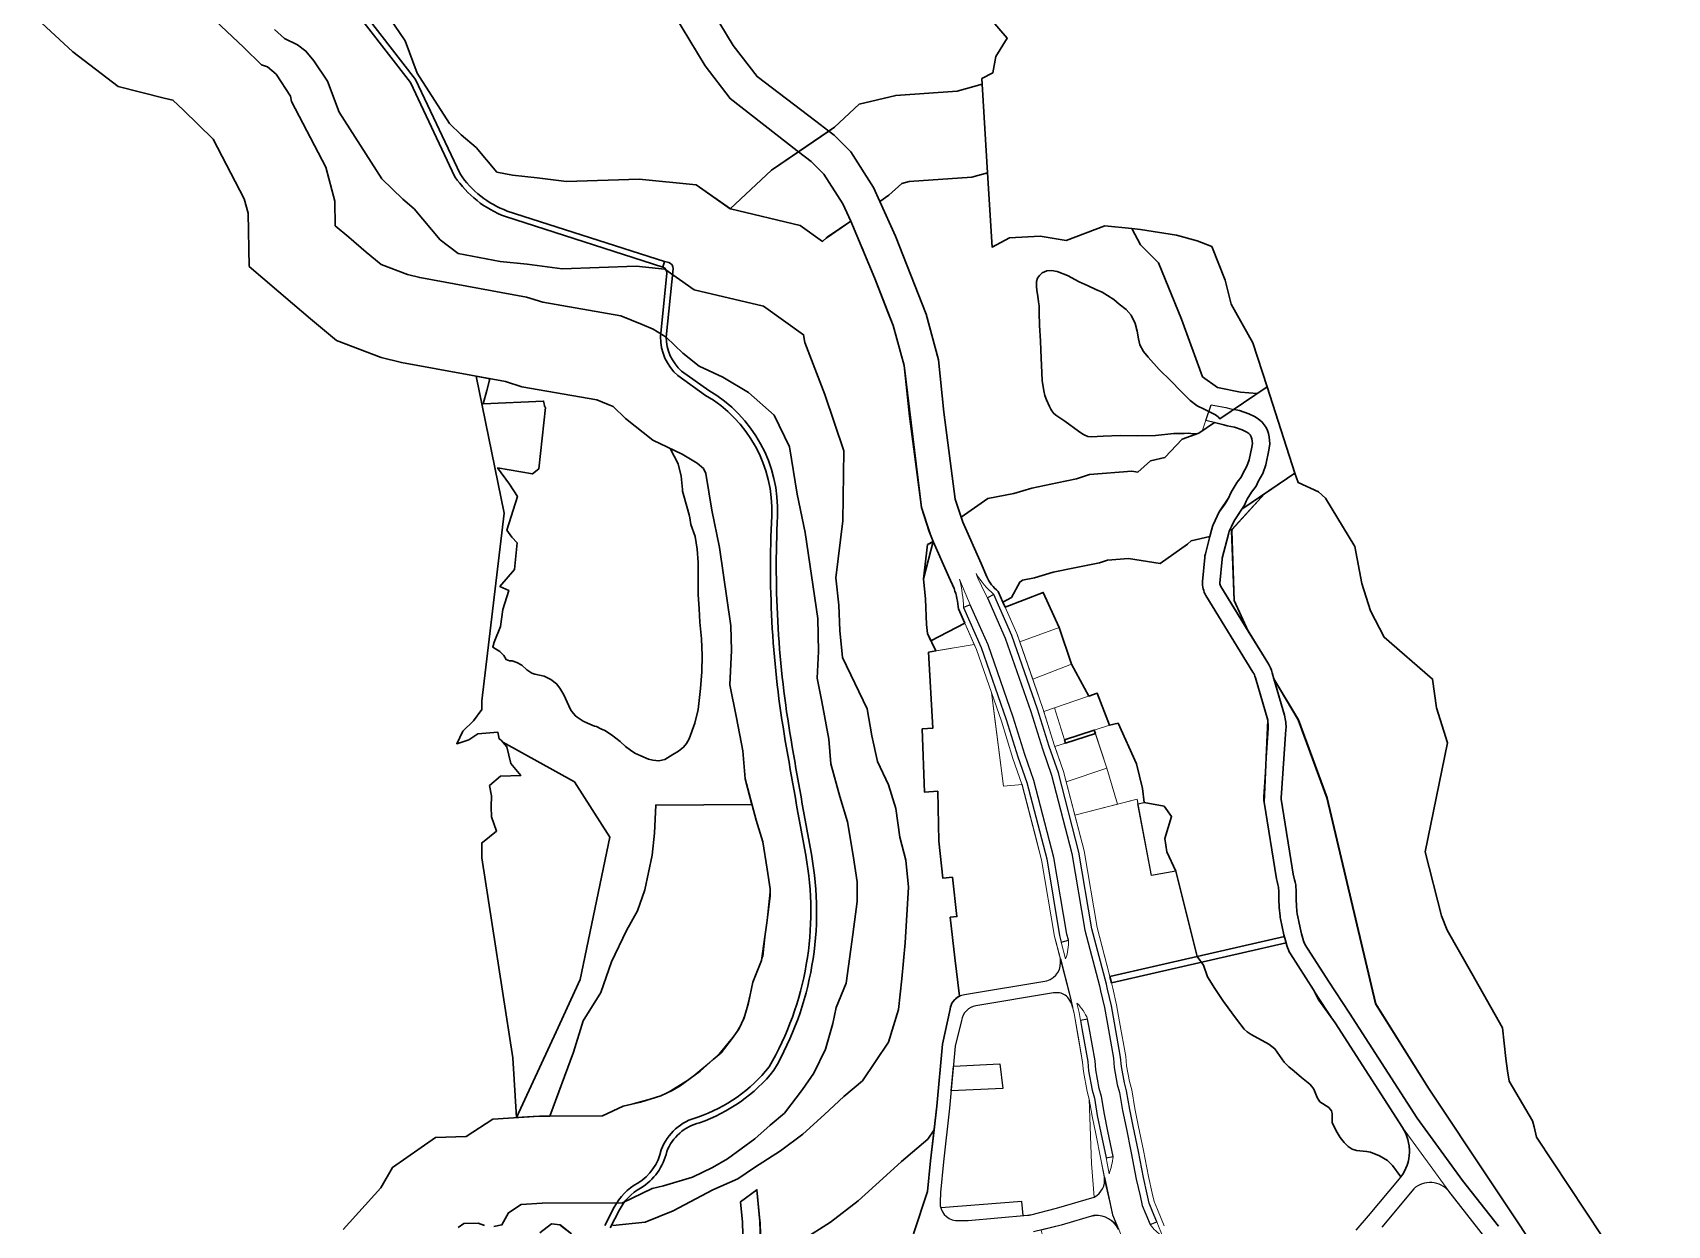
# Model space of a CAD drawing. Header units: millimetres. Extents: x 234550 to 240984, y 469077 to 474234.
# Drawn here: x 239545 to 240109, y 470340 to 470752 of the extents above; entities that cross this region are included whole.
import ezdxf

# ---------------------------------------------------------------- set-up
doc = ezdxf.new("R2010")
doc.units = ezdxf.units.MM
for name, color, linetype, lineweight in [('_proposed _Primary_road_Hatch', 7, 'Continuous', 0), ('_Proposed bicycle track hatch', 60, 'Continuous', 30), ('_Proposed institutional precinct_hatch', 150, 'Continuous', 0), ('_proposed OS-1_hatch', 70, 'Continuous', 0), ('_proposed OS-2 _hatch', 83, 'Continuous', 0), ('_Proposed religious institution_hatch', 30, 'Continuous', 0), ('_Proposed urban Core _Hatch', 10, 'Continuous', 0), ('_proposed UV_1_b_Hatch', 33, 'Continuous', 0), ('_Proposed_footpath hatch', 161, 'Continuous', 30), ('E1', 108, 'Continuous', 30), ('E2', 106, 'Continuous', 30)]:
    doc.layers.add(name, color=color, linetype=linetype, lineweight=lineweight)
doc.layers.add('_Proposed Service-1 hatch', color=210, linetype='Continuous')
doc.layers.add('_proposed Tertiary_road_Hatch', color=252, linetype='Continuous')
doc.layers.add('_proposed UV_2_Hatch', color=53, linetype='Continuous', lineweight=0, true_color=0xf2d64a)
doc.layers.add('water', color=140, linetype='Continuous', lineweight=30, true_color=0x00cdfe)

msp = doc.modelspace()

# ---------------------------------------------------------------- linework, layer by layer
at = {"layer": '_proposed _Primary_road_Hatch'}
for points in [[(239777.03, 470762.98), (239786.58, 470747.16), (239794.87, 470736.42), (239815.04, 470720.96), (239821.4, 470716.17), (239827.16, 470710.43), (239835.04, 470698.09), (239842.56, 470681.27), (239853.17, 470654.3), (239857.46, 470638.57), (239859.3, 470620.54), (239863.23, 470590.44), (239865.82, 470582.5), (239872.14, 470568.26), (239874.16, 470563.7, 0.134289), (239878.05, 470558.63), (239884.5, 470544.06), (239893.39, 470518.56), (239897.41, 470505.63), (239900.61, 470496.45), (239907.72, 470469.02), (239912.18, 470442.56), (239917.15, 470423.5), (239917.59, 470421.66), (239918.94, 470415.83), (239919.97, 470409.97), (239922.1, 470397.99), (239922.37, 470394.85), (239923.38, 470389.35), (239924.16, 470386.55), (239925.25, 470380.12), (239926.42, 470374.36), (239928.23, 470365.56), (239929.94, 470356.58), (239931.26, 470350.9), (239931.88, 470347.93), (239933.04, 470345.21), (239935.34, 470339.59)], [(239919.2, 470339.43), (239917.51, 470343.42), (239916.62, 470347.65), (239915.26, 470353.47), (239913.51, 470362.64), (239911.72, 470371.36), (239910.5, 470377.38), (239909.5, 470383.27), (239908.74, 470385.98), (239907.48, 470392.85), (239907.21, 470396.03), (239905.2, 470407.35), (239904.24, 470412.83), (239902.99, 470418.23), (239902.6, 470419.86), (239897.5, 470439.41), (239893.03, 470465.89), (239886.24, 470492.09), (239883.16, 470500.93), (239879.14, 470513.86), (239870.54, 470538.54), (239864.33, 470552.56, 0.066945), (239862.85, 470559.6), (239861.05, 470563.67), (239854.64, 470578.1), (239851.55, 470587.56), (239847.38, 470619.14), (239845.6, 470636.63), (239841.83, 470650.38), (239831.32, 470677.06), (239824.46, 470692.42), (239817.91, 470702.71), (239813.52, 470707.08), (239808.62, 470710.77), (239785.57, 470728.83), (239776.91, 470740.04), (239766.31, 470757.58)]]:
    msp.add_lwpolyline(points, format="xyb", dxfattribs=at)
for points in [[(239864.72, 470562.8, -0.045347), (239866.1, 470553.01), (239868.39, 470554.02, -0.010392)], [(239870.4, 470564.79, 0.022207), (239874.32, 470556.36), (239876.58, 470557.5, -0.073026)], [(239899.85, 470437.55), (239901.34, 470431.81, 0.10901), (239902.27, 470438.18)], [(239905.25, 470416.43), (239906, 470413.19), (239906.48, 470410.46), (239908.94, 470410.9, 0.108357)]]:
    msp.add_lwpolyline(points, format="xyb", close=True, dxfattribs=at)
for points in [[(239902.27, 470438.18), (239901.71, 470440.31), (239897.24, 470466.78), (239890.36, 470493.34), (239887.24, 470502.27), (239883.23, 470515.21), (239874.54, 470540.12), (239868.39, 470554.02)], [(239874.32, 470556.36), (239880.5, 470542.48), (239889.31, 470517.21), (239893.32, 470504.28), (239896.49, 470495.2), (239903.51, 470468.12), (239907.97, 470441.66), (239912.98, 470422.46), (239913.41, 470420.67), (239914.73, 470414.97), (239915.74, 470409.22), (239917.83, 470397.43), (239918.1, 470394.28), (239919.18, 470388.39), (239919.95, 470385.61), (239921.02, 470379.34), (239922.2, 470373.5), (239924.01, 470364.72), (239925.73, 470355.69), (239927.06, 470349.97), (239927.76, 470346.64), (239929.07, 470343.55), (239930.54, 470339.98)], [(239932.85, 470340.93), (239931.38, 470344.51), (239930.16, 470347.39), (239929.5, 470350.51), (239928.18, 470356.21), (239926.46, 470365.21), (239924.65, 470374), (239923.48, 470379.79), (239922.4, 470386.15), (239921.62, 470388.95), (239920.58, 470394.61), (239920.31, 470397.75), (239918.2, 470409.65), (239917.18, 470415.47), (239915.84, 470421.25), (239915.41, 470423.06), (239910.42, 470442.16), (239905.95, 470468.64), (239898.89, 470495.93), (239895.7, 470505.06), (239891.68, 470517.99), (239882.82, 470543.4), (239876.58, 470557.5)], [(239866.1, 470553.01), (239872.21, 470539.21), (239880.85, 470514.43), (239884.87, 470501.49), (239887.97, 470492.61), (239894.79, 470466.26), (239899.26, 470439.79), (239899.85, 470437.55)]]:
    msp.add_lwpolyline(points, dxfattribs=at)
at = {"layer": '_Proposed bicycle track hatch'}
for points in [[(239762.26, 470670.61), (239707.9, 470688.05, -0.157355), (239690.51, 470701.81), (239675.13, 470734.32), (239629.6, 470793.19, -0.218525)], [(239631.19, 470794.41), (239676.84, 470735.37), (239692.25, 470702.8, 0.155914), (239708.56, 470689.94), (239762.87, 470672.52)], [(239744.04, 470338.85), (239747.29, 470345.1, -0.147668), (239754.6, 470352.62, 0.203085), (239763.66, 470365.2, -0.246187), (239774.98, 470375.18, 0.140152), (239800.64, 470393.27, 0.178713), (239813.56, 470467.89, -0.002992), (239806.53, 470507.4, -0.055087), (239801.87, 470584.66, 0.277541), (239778.12, 470628), (239768.74, 470634.69, -0.213858), (239763.45, 470646.44), (239765.8, 470670.02, 0.370677), (239764.3, 470672.15), (239762.87, 470672.52), (239762.26, 470670.61, -0.350064), (239763.64, 470668.5), (239761.45, 470646.54, 0.217017), (239767.49, 470633.12), (239777.04, 470626.31, -0.278014), (239799.87, 470584.75, 0.05508), (239804.56, 470507.06, 0.002992), (239811.6, 470467.52, -0.178342), (239798.99, 470394.41, -0.139019), (239774.41, 470377.1, 0.246927), (239761.74, 470365.78, -0.204487), (239753.6, 470354.35, 0.147131), (239745.51, 470346.02), (239742.2, 470339.63, -0.088554)]]:
    msp.add_lwpolyline(points, format="xyb", dxfattribs=at)
at = {"layer": '_Proposed institutional precinct_hatch'}
msp.add_lwpolyline([(239946.36, 470612.97), (239945.48, 470613.05), (239943.66, 470613.21), (239942.21, 470613.18), (239938.69, 470613.11), (239932.34, 470612.47), (239926.1, 470612.36), (239920.17, 470612.47), (239914.24, 470612.26), (239912.23, 470612.05), (239910.33, 470611.94), (239909.03, 470612.14), (239907.96, 470612.55), (239907.28, 470612.91), (239905.78, 470613.95), (239901.01, 470617.44), (239898.31, 470619.25), (239897.3, 470620.02), (239896.57, 470620.98), (239896.21, 470621.54), (239895.72, 470622.52), (239894.72, 470624.71), (239894.21, 470626.28), (239893.82, 470627.92), (239893.18, 470631.41), (239893.08, 470637.02), (239892.76, 470641.89), (239892.61, 470645.13), (239892.29, 470650.46), (239892.23, 470654.97), (239892.15, 470657.26), (239892.02, 470658.65), (239891.77, 470660.56), (239891.38, 470662.46), (239891.23, 470664.05), (239891.29, 470665.67), (239891.67, 470666.72), (239892.37, 470667.73), (239893.23, 470668.56), (239894.81, 470669.32), (239896.43, 470669.45), (239898.37, 470669.04), (239901.96, 470667.67), (239906.02, 470665.51), (239909.07, 470664.08), (239911.71, 470662.91), (239913.9, 470661.92), (239915.77, 470660.81), (239917.99, 470659.38), (239919.86, 470657.83), (239922.25, 470655.95), (239923.96, 470654), (239925.29, 470651.14), (239926.05, 470648.48), (239926.5, 470645.87), (239926.94, 470643.71), (239928.21, 470641.49), (239929.86, 470639.46), (239933.63, 470635.28), (239937.69, 470631.34), (239941.12, 470627.78), (239944.3, 470624.48), (239946.71, 470622.7), (239949.16, 470621.53), (239950.83, 470620.75), (239948.43, 470613.95), (239947.33, 470613.2), (239946.53, 470612.91)], close=True, dxfattribs=at)
msp.add_lwpolyline([(240046.12, 470335.69), (240033.67, 470351.48), (240017.64, 470373.5), (239994.37, 470409.63), (239986.93, 470421.03), (239978.94, 470433.51, -0.06449), (239977.7, 470436.37), (239977.45, 470437.24), (239917.15, 470423.5), (239917.59, 470421.66), (239918.94, 470415.83), (239919.97, 470409.97), (239922.1, 470397.99), (239922.37, 470394.85), (239923.38, 470389.35), (239924.16, 470386.55), (239925.25, 470380.12), (239926.42, 470374.36), (239928.23, 470365.56), (239929.94, 470356.58), (239931.26, 470350.9), (239931.88, 470347.93), (239933.04, 470345.21), (239935.34, 470339.59)], format="xyb", dxfattribs=at)
at = {"layer": '_proposed OS-1_hatch'}
msp.add_lwpolyline([(239759.8, 470484.84), (239793.03, 470485.05), (239796.76, 470472.21), (239799.37, 470455.98), (239796.92, 470432.65), (239793.29, 470423.71), (239791.08, 470413.96), (239789.4, 470409.44), (239787.33, 470405.88), (239781.05, 470398.15), (239771.73, 470390.44), (239763.5, 470385.38), (239761.53, 470384.43), (239748.54, 470380.87), (239741.5, 470377.52), (239723.25, 470377.42), (239731.41, 470399.52), (239734.74, 470410.32), (239740.82, 470420.1), (239744.55, 470430.67), (239749.7, 470441.5), (239753.47, 470448.38), (239756.09, 470455.53), (239758.64, 470467.59), (239759.39, 470475.19)], close=True, dxfattribs=at)
at = {"layer": '_proposed OS-2 _hatch'}
for points in [[(239864.72, 470562.8, -0.045347), (239866.1, 470553.01), (239868.39, 470554.02, -0.010392)], [(239870.4, 470564.79, 0.022207), (239874.32, 470556.36), (239876.58, 470557.5, -0.073026)], [(239899.85, 470437.55), (239901.34, 470431.81, 0.10901), (239902.27, 470438.18)], [(239905.25, 470416.43), (239906, 470413.19), (239906.48, 470410.46), (239908.94, 470410.9, 0.108357)], [(239913.51, 470362.64), (239911.72, 470371.36), (239910.5, 470377.38), (239909.5, 470383.27), (239910.21, 470361.09), (239911.16, 470349.51, 0.33252), (239914.7, 470356.41)], [(239917.73, 470363.48), (239915.28, 470362.99), (239916.31, 470357.57, 0.064379)], [(239933.67, 470338.93), (239932.85, 470340.93), (239930.54, 470339.98, 0.094851), (239934.73, 470336.1)]]:
    msp.add_lwpolyline(points, format="xyb", close=True, dxfattribs=at)
for points in [[(239856.47, 470538.06), (239869.75, 470540.32), (239866.51, 470547.64), (239854.79, 470541.56)], [(239899.05, 470546.17), (239885.49, 470541.21), (239889.98, 470528.35), (239903.31, 470533.46)], [(239883.16, 470500.93), (239879.14, 470513.86), (239875.72, 470523.66), (239877.12, 470512.78), (239879.84, 470491.43), (239886.28, 470491.95), (239886.24, 470492.09)], [(239897.5, 470518.4), (239893.83, 470517.14), (239897.41, 470505.63), (239897.61, 470505.05), (239901.32, 470506.26), (239900.96, 470507.4)], [(239919.25, 470485.19), (239925.98, 470486.93), (239926.29, 470485.33), (239928.42, 470485.7), (239927.9, 470490.54), (239925.85, 470499.05), (239919.43, 470513.07), (239916.43, 470512.42), (239911.23, 470510.73), (239915.52, 470497.54)], [(239861.84, 470386.21), (239862.62, 470394.75), (239878.59, 470395.45), (239879.64, 470386.97)]]:
    msp.add_lwpolyline(points, close=True, dxfattribs=at)
at = {"layer": '_Proposed religious institution_hatch'}
msp.add_lwpolyline([(239899.05, 470546.17), (239885.49, 470541.21), (239889.98, 470528.35), (239903.31, 470533.46)], close=True, dxfattribs=at)
at = {"layer": '_Proposed Service-1 hatch'}
for points in [[(239928.42, 470485.7), (239935.34, 470484.42), (239937.83, 470480.95), (239935.53, 470473.29), (239936.28, 470468.73), (239939.38, 470461.99), (239930.99, 470460.58), (239926.29, 470485.33)], [(239861.84, 470386.21), (239862.62, 470394.75), (239878.59, 470395.45), (239879.64, 470386.97)]]:
    msp.add_lwpolyline(points, close=True, dxfattribs=at)
at = {"layer": '_proposed Tertiary_road_Hatch'}
for points in [[(240001.61, 470338.06), (240005.95, 470342.99), (240016.58, 470355.8, 0.327121), (240017.64, 470373.5), (239994.37, 470409.63), (239986.93, 470421.03), (239978.94, 470433.51, -0.06449), (239977.7, 470436.37), (239976.98, 470438.91), (239976.71, 470440.09), (239976.1, 470442.77), (239975.5, 470445.51, -0.029194), (239975.35, 470446.44), (239975.05, 470449.48), (239974.98, 470452.33), (239974.91, 470455.47, 0.062905), (239974.61, 470457.45), (239974.33, 470458.45, -0.02851), (239974.13, 470459.34), (239969.84, 470485.87, -0.05757), (239969.76, 470487.71), (239971.41, 470511.4, 0.088108), (239971.11, 470514.18), (239966.87, 470528.82, 0.067464), (239966, 470530.79), (239949.79, 470557.15, -0.16106), (239948.64, 470562.03), (239949.36, 470570.27, -0.042363), (239949.59, 470571.61), (239951.74, 470579.79), (239952.01, 470581.01, -0.055392), (239952.23, 470581.64), (239954.36, 470586.15), (239957.69, 470591.08), (239958.81, 470593.44), (239960.56, 470596.29), (239961.92, 470598.11), (239962.52, 470599.35), (239963.9, 470601.85), (239964.67, 470604.01), (239965.61, 470608.46), (239965.8, 470609.69), (239965.61, 470611.26, 0.256045), (239963.92, 470613.6), (239962.3, 470614.37), (239959.69, 470615.32), (239957.14, 470615.83), (239955.95, 470616.09), (239949.73, 470617.65), (239951.61, 470622.99), (239956.6, 470622.09), (239958.38, 470621.7), (239961.31, 470621.12), (239964.62, 470619.91), (239966.51, 470619.01, -0.256045), (239971.56, 470611.99), (239971.86, 470609.59), (239971.51, 470607.37), (239970.46, 470602.37), (239969.39, 470599.37), (239967.85, 470596.6), (239967.07, 470594.98), (239965.53, 470592.92), (239964.01, 470590.44), (239963.06, 470588.37), (239959.49, 470582.96), (239957.8, 470579.37), (239957.57, 470578.37), (239955.4, 470570.08, 0.042363), (239955.34, 470569.75), (239954.62, 470561.51, 0.16106), (239954.9, 470560.29), (239971.11, 470533.93, -0.067464), (239972.63, 470530.49), (239976.87, 470515.85, -0.088108), (239977.39, 470510.99), (239975.74, 470487.29, 0.05757), (239975.76, 470486.83), (239980.05, 470460.3, 0.02851), (239980.1, 470460.08), (239980.39, 470459.08, -0.062905), (239980.91, 470455.61), (239980.98, 470452.47), (239981.04, 470449.85), (239981.32, 470447.03, 0.029194), (239981.36, 470446.8), (239981.96, 470444.09), (239982.57, 470441.4), (239982.79, 470440.38), (239983.47, 470438.02, 0.061079), (239984.05, 470436.64), (239992.13, 470424.04), (239999.34, 470413), (240022.69, 470376.75), (240038.33, 470355.27), (240050.81, 470339.44)], [(239848.88, 470337.06), (239853.65, 470351.45), (239854.73, 470362.04), (239856.83, 470380.86), (239858.8, 470402.31), (239861.42, 470414.36, -0.328875), (239866.39, 470419.46), (239894.89, 470424.17, 0.382792), (239899.51, 470431.7), (239902.79, 470419.05), (239903.71, 470415.12, 0.157938), (239901.19, 470419.25, 0.175133), (239897.18, 470419.99), (239870.39, 470415.57, 0.328875), (239865.43, 470410.46), (239863.25, 470401.57), (239861.29, 470380.25), (239859.22, 470361.71), (239858.14, 470351.12), (239857.98, 470347.69, 0.394241), (239863.32, 470341.45, 0.02602), (239863.94, 470341.41), (239867.74, 470341.38), (239888.13, 470343.22, 0.036515), (239889.28, 470343.41), (239898.23, 470345.61), (239911.16, 470349.51, 0.33252), (239914.7, 470356.41), (239917.51, 470343.42), (239919.6, 470338.46, 0.277549), (239911.41, 470343.25), (239899.8, 470339.81), (239890.28, 470337.48, -0.036515)], [(239790.22, 470327.35), (239789.83, 470340.36, 0.016811), (239789.79, 470340.89), (239789.12, 470347.81), (239794.73, 470352.04), (239795.78, 470341.28, -0.016811), (239795.82, 470340.74), (239796.21, 470327.75)], [(240046.12, 470335.69), (240033.67, 470351.48, 0.421889), (240021.51, 470352.35), (240010.51, 470339.09)], [(239886.65, 470343.08), (239886.23, 470347.98), (239858.2, 470345.8, 0.30504)]]:
    msp.add_lwpolyline(points, format="xyb", dxfattribs=at)
for points in [[(239902.27, 470438.18), (239901.71, 470440.31), (239897.24, 470466.78), (239890.36, 470493.34), (239887.24, 470502.27), (239883.23, 470515.21), (239874.54, 470540.12), (239868.39, 470554.02), (239866.1, 470553.01), (239872.21, 470539.21), (239880.85, 470514.43), (239884.87, 470501.49), (239887.97, 470492.61), (239894.79, 470466.26), (239899.26, 470439.79), (239899.85, 470437.55)], [(239930.54, 470339.98), (239932.85, 470340.93), (239931.38, 470344.51), (239930.16, 470347.39), (239929.5, 470350.51), (239928.18, 470356.21), (239926.46, 470365.21), (239924.65, 470374), (239923.48, 470379.79), (239922.4, 470386.15), (239921.62, 470388.95), (239920.58, 470394.61), (239920.31, 470397.75), (239918.2, 470409.65), (239917.18, 470415.47), (239915.84, 470421.25), (239915.41, 470423.06), (239910.42, 470442.16), (239905.95, 470468.64), (239898.89, 470495.93), (239895.7, 470505.06), (239891.68, 470517.99), (239882.82, 470543.4), (239876.58, 470557.5), (239874.32, 470556.36), (239880.5, 470542.48), (239889.31, 470517.21), (239893.32, 470504.28), (239896.49, 470495.2), (239903.51, 470468.12), (239907.97, 470441.66), (239912.98, 470422.46), (239913.41, 470420.67), (239914.73, 470414.97), (239915.74, 470409.22), (239917.83, 470397.43), (239918.1, 470394.28), (239919.18, 470388.39), (239919.95, 470385.61), (239921.02, 470379.34), (239922.2, 470373.5), (239924.01, 470364.72), (239925.73, 470355.69), (239927.06, 470349.97), (239927.76, 470346.64), (239929.07, 470343.55)], [(239908.94, 470410.9), (239906.48, 470410.46), (239906.98, 470407.66), (239909, 470396.27), (239909.27, 470393.09), (239910.5, 470386.39), (239911.26, 470383.66), (239912.27, 470377.71), (239913.48, 470371.72), (239915.28, 470362.99), (239917.73, 470363.48), (239915.93, 470372.22), (239914.73, 470378.17), (239913.7, 470384.21), (239912.94, 470386.95), (239911.75, 470393.42), (239911.48, 470396.59), (239909.44, 470408.1)]]:
    msp.add_lwpolyline(points, close=True, dxfattribs=at)
at = {"layer": '_Proposed urban Core _Hatch'}
for points in [[(239890.43, 470475.94), (239886.28, 470491.95), (239879.84, 470491.43), (239875.72, 470523.66), (239870.54, 470538.54), (239869.75, 470540.32), (239854.01, 470537.64), (239855.47, 470511.36), (239851.81, 470511.12), (239852.65, 470489.25), (239857.18, 470489.62), (239857.61, 470472.34), (239858.96, 470459.58), (239862.23, 470459.95), (239863.79, 470446.36), (239861.51, 470446.09), (239863.13, 470432.09), (239864.68, 470418.91, -0.075367), (239866.39, 470419.46), (239894.89, 470424.17, 0.382792), (239899.51, 470431.7), (239897.91, 470437.85), (239897.5, 470439.41), (239893.03, 470465.89)], [(239909.5, 470383.27), (239908.74, 470385.98), (239907.48, 470392.85), (239907.21, 470396.03), (239905.96, 470403.1), (239904.24, 470412.83), (239903.71, 470415.12, 0.157938), (239901.19, 470419.25, 0.175133), (239897.18, 470419.99), (239870.39, 470415.57, 0.328875), (239865.43, 470410.46), (239863.25, 470401.57), (239862.62, 470394.75), (239878.59, 470395.45), (239879.64, 470386.97), (239861.84, 470386.21), (239861.29, 470380.25), (239859.22, 470361.71), (239858.14, 470351.12), (239857.98, 470347.69, 0.079625), (239858.2, 470345.8), (239886.23, 470347.98), (239886.65, 470343.08), (239888.13, 470343.22, 0.036515), (239889.28, 470343.41), (239898.23, 470345.61), (239911.16, 470349.51), (239910.21, 470361.09)], [(239923.38, 470328.77), (239921.38, 470334.12), (239919.2, 470339.43, 0.310316), (239909.96, 470342.82), (239899.8, 470339.81), (239892.9, 470338.12), (239896.46, 470323.75)]]:
    msp.add_lwpolyline(points, format="xyb", close=True, dxfattribs=at)
msp.add_lwpolyline([(239939.38, 470461.99), (239930.99, 470460.58), (239925.98, 470486.93), (239904.52, 470481.37), (239907.72, 470469.02), (239912.18, 470442.56), (239916.58, 470425.69), (239946.8, 470432.57)], close=True, dxfattribs=at)
at = {"layer": '_proposed UV_1_b_Hatch'}
for points in [[(239893.6, 470558.28), (239880.46, 470553.17), (239884.5, 470544.06), (239885.49, 470541.21), (239899.05, 470546.17)], [(239911.6, 470509.59), (239897.61, 470505.05), (239900.61, 470496.45), (239901.52, 470492.92), (239915.52, 470497.54)]]:
    msp.add_lwpolyline(points, close=True, dxfattribs=at)
for points in [[(239909.32, 470522.45), (239903.31, 470533.46), (239889.98, 470528.35), (239893.83, 470517.14), (239912.27, 470523.46), (239916.43, 470512.42), (239900.96, 470507.4), (239897.5, 470518.4)], [(239901.52, 470492.92), (239904.52, 470481.37), (239919.25, 470485.19), (239915.52, 470497.54)]]:
    msp.add_lwpolyline(points, dxfattribs=at)
at = {"layer": '_proposed UV_2_Hatch'}
msp.add_lwpolyline([(239769.48, 470591.65), (239769.1, 470593.26), (239769.1, 470593.85), (239768.63, 470598.4), (239767.51, 470602.65), (239764.77, 470607.97), (239758.85, 470610.79), (239749.35, 470618.27), (239745.09, 470622.44), (239743.45, 470623.16), (239739.48, 470624.77), (239713.62, 470629.25), (239707.94, 470631.07), (239702.52, 470632.06), (239701.52, 470627.93), (239700.29, 470623.37), (239721.13, 470624.32), (239721.28, 470623.36), (239721.43, 470622.73), (239721.56, 470622.37), (239721.81, 470622.11), (239719.5, 470600.95), (239717.27, 470599.17), (239705.2, 470601.25), (239709.36, 470595.66), (239712.07, 470591.41), (239708.45, 470579.75), (239710.09, 470577.39), (239711.97, 470575.37), (239711.07, 470566.2), (239706.05, 470560.35), (239709.07, 470558.94), (239707.08, 470552.38), (239706.19, 470546.49), (239704.07, 470541.14), (239703.58, 470539.32), (239706, 470537.91), (239707.33, 470536.45), (239708.22, 470535.12), (239709.3, 470534.67), (239710.31, 470534.61), (239711.9, 470534.1), (239713.62, 470533.15), (239715.37, 470531.56), (239716.03, 470531.1), (239717.07, 470530.37), (239718.07, 470530.01), (239721.3, 470529.36), (239723.64, 470528.15), (239725.53, 470526.65), (239726.67, 470525.25), (239728.07, 470522.92), (239730.44, 470517.84), (239730.83, 470517.21), (239732.07, 470515.67), (239732.65, 470515.16), (239734.74, 470513.76), (239736.21, 470513.07), (239738.66, 470512.13), (239739.42, 470511.92), (239740.92, 470511.21), (239742.3, 470510.56), (239744.52, 470509.13), (239747.55, 470506.84), (239749.43, 470505.11), (239751.13, 470503.76), (239752.65, 470502.78), (239754.73, 470501.81), (239757.3, 470500.75), (239758.83, 470500.33), (239760.92, 470500.1), (239762.96, 470500.57), (239765.67, 470502.29), (239767.7, 470503.45), (239769.39, 470504.81), (239770.46, 470506.08), (239771.39, 470507.71), (239773.29, 470513.1), (239774.44, 470517.89), (239775.32, 470525.13), (239775.75, 470530.81), (239775.84, 470536.51), (239775.6, 470542.24), (239775.02, 470547.99), (239774.81, 470552.55), (239774.49, 470557.5), (239774.5, 470568.58), (239774.13, 470573.22), (239773.45, 470577.62), (239771.93, 470581.68), (239771.61, 470584.03), (239771.41, 470585.03)], close=True, dxfattribs=at)
at = {"layer": '_Proposed_footpath hatch'}
for points in [[(239911.6, 470509.59), (239911.23, 470510.73), (239900.96, 470507.4), (239901.32, 470506.26)], [(239916.58, 470425.69), (239976.86, 470439.42), (239976.98, 470438.91), (239977.45, 470437.24), (239917.15, 470423.5)]]:
    msp.add_lwpolyline(points, close=True, dxfattribs=at)
at = {"layer": 'E1'}
for points in [[(239777.03, 470762.98), (239786.58, 470747.16), (239794.87, 470736.42), (239815.04, 470720.96), (239819.56, 470717.55), (239809.09, 470710.42), (239808.62, 470710.77), (239785.57, 470728.83), (239776.91, 470740.04), (239766.31, 470757.58)], [(239544.72, 470757.74), (239558.55, 470744.9), (239574.27, 470732.95), (239590.11, 470728.95), (239593.11, 470728.26), (239596.82, 470724.78), (239607.06, 470714.71), (239617.77, 470694.21), (239619.06, 470689.22), (239619.41, 470670.84), (239634.38, 470658.04), (239640.61, 470652.78), (239649.64, 470645.27), (239665.04, 470639.34), (239672.04, 470637.61), (239707.94, 470631.07), (239713.62, 470629.25), (239739.48, 470624.77), (239743.45, 470623.16), (239745.09, 470622.44), (239749.35, 470618.27), (239758.85, 470610.79), (239768.9, 470606), (239774.15, 470602.93), (239776.27, 470601.05), (239777.08, 470599.37), (239779.18, 470586.72), (239781.83, 470573.8), (239785.8, 470546.69), (239786.02, 470538.24), (239785.45, 470526.37), (239787.75, 470514.96), (239789.85, 470503.59), (239790.66, 470493.9), (239794.5, 470479.58), (239796.76, 470472.21), (239798.31, 470462.69), (239799.37, 470455.98), (239799.37, 470453.45), (239798.19, 470444.16), (239797.51, 470439.37), (239796.33, 470431.2), (239793.29, 470423.71), (239791.82, 470416.54), (239790.33, 470411.37), (239788.46, 470407.51), (239786.19, 470404.25), (239782.45, 470399.33), (239779.65, 470396.98), (239775.16, 470392.95), (239768.29, 470387.94), (239765.46, 470386.33), (239761.53, 470384.43), (239754.61, 470382.32), (239748.54, 470380.87), (239741.5, 470377.52), (239719.64, 470377.39), (239703.59, 470376.45), (239694.38, 470370.4), (239683.83, 470370.12), (239668.92, 470359.75), (239664.95, 470352.74), (239651.95, 470338.34)], [(239665.96, 470759.54), (239673.34, 470748.76), (239677.51, 470737.56), (239688.62, 470720.21), (239692.64, 470716.31), (239697.81, 470711.91), (239704.97, 470703.33), (239710.4, 470702.3), (239718.93, 470701.44), (239729.01, 470700.1), (239754.06, 470700.96), (239773.73, 470698.95), (239785.57, 470690.7), (239799.76, 470704.06), (239809.09, 470710.42), (239808.62, 470710.77), (239785.57, 470728.83), (239776.91, 470740.04), (239766.31, 470757.58)], [(239703.89, 470339.35), (239706.73, 470339.9), (239709.02, 470344.11), (239713.37, 470346.98), (239720.6, 470347.4), (239748.36, 470347.56), (239758.57, 470352.42), (239762.46, 470353.35), (239772.52, 470356.41), (239779.42, 470359.76), (239784.58, 470362.68), (239794.08, 470369.61), (239799.32, 470374.33), (239804.3, 470378.5), (239810.45, 470386.59), (239814.42, 470392.29), (239818.46, 470400.61), (239820.97, 470409.38), (239822.12, 470414.98), (239825.51, 470423.31), (239827.21, 470435.13), (239827.92, 470440.16), (239829.36, 470451.51), (239829.38, 470458.3), (239827.93, 470467.45), (239826.04, 470479.04), (239823.34, 470487.86), (239820.33, 470499.08), (239819.62, 470507.56), (239817.21, 470520.64), (239815.6, 470528.65), (239816.04, 470537.92), (239815.74, 470549.28), (239811.39, 470578.99), (239808.69, 470592.2), (239805.97, 470608.55), (239800.67, 470619.5), (239791.86, 470627.33), (239782.95, 470632.54), (239774.78, 470636.43), (239769.18, 470640.85), (239763.45, 470646.44), (239758.9, 470649.14), (239755.12, 470650.8), (239747.79, 470653.78), (239720.79, 470658.46), (239715.23, 470660.24), (239678.34, 470666.95), (239674.08, 470668.01), (239665.03, 470671.5), (239659.87, 470675.78), (239653.81, 470680.9), (239649.15, 470684.88), (239648.99, 470693.34), (239645.94, 470705.06), (239634.1, 470727.75), (239633.7, 470729.66), (239628.74, 470737.22), (239625.77, 470739.74), (239623.72, 470740.41), (239617.61, 470746.41), (239607.74, 470755.69)], [(239628.18, 470752.62), (239631.63, 470749.5), (239636.16, 470747.34), (239639.07, 470745.2), (239641.77, 470741.77), (239646.51, 470734.85), (239650.51, 470724.09), (239665.24, 470701.09), (239672.46, 470694.1), (239676.41, 470690.73), (239685.41, 470679.96), (239691.63, 470675.33), (239706.08, 470672.58), (239715.45, 470671.63), (239727.54, 470670.03), (239753.04, 470670.91), (239762.95, 470669.89), (239773.14, 470662.8), (239797.05, 470657.11), (239810.88, 470647.26), (239811.35, 470644.53), (239818.16, 470626.61), (239824.75, 470607.1), (239824.46, 470583.02), (239822.05, 470563.33), (239822.99, 470553.89), (239823.33, 470545.16), (239824.27, 470535.8), (239832.81, 470518.05), (239834.41, 470508.79), (239836.36, 470499.85), (239840.18, 470491.88), (239842.74, 470483.61), (239844.04, 470473.71), (239846.17, 470465.79), (239847.03, 470456.46), (239845.91, 470437.31), (239844.76, 470424.87), (239843.67, 470414.25), (239840.18, 470403.03), (239831.15, 470389.68), (239824.75, 470384.22), (239818.03, 470378), (239810.56, 470371.25), (239802.94, 470365.44), (239793.92, 470359.66), (239788.12, 470355.74), (239779.54, 470352.05), (239765.8, 470344.77), (239756.2, 470340.87), (239745.04, 470339.67)], [(239628.18, 470752.62), (239631.63, 470749.5), (239636.16, 470747.34), (239639.07, 470745.2), (239641.77, 470741.77), (239646.51, 470734.85), (239650.51, 470724.09), (239665.24, 470701.09), (239672.46, 470694.1), (239676.41, 470690.73), (239685.41, 470679.96), (239691.63, 470675.33), (239706.08, 470672.58), (239715.45, 470671.63), (239727.54, 470670.03), (239753.04, 470670.91), (239762.95, 470669.89), (239773.14, 470662.8), (239797.05, 470657.11), (239810.88, 470647.26), (239811.35, 470644.53), (239818.16, 470626.61), (239824.75, 470607.1), (239824.46, 470583.02), (239822.05, 470563.33), (239822.99, 470553.89), (239823.33, 470545.16), (239824.27, 470535.8), (239832.81, 470518.05), (239834.41, 470508.79), (239836.36, 470499.85), (239840.18, 470491.88), (239842.74, 470483.61), (239844.04, 470473.71), (239846.17, 470465.79), (239847.03, 470456.46), (239845.91, 470437.31), (239844.76, 470424.87), (239843.67, 470414.25), (239840.18, 470403.03), (239831.15, 470389.68), (239824.75, 470384.22), (239818.03, 470378), (239810.56, 470371.25), (239802.94, 470365.44), (239793.92, 470359.66), (239788.12, 470355.74), (239779.54, 470352.05), (239765.8, 470344.77), (239756.2, 470340.87), (239745.04, 470339.67)], [(239872.53, 470733.71), (239872.41, 470735.68), (239876.19, 470737.67), (239877.29, 470743.32), (239881.17, 470749.63), (239875.41, 470756.28)], [(239967.51, 470626.95), (239961.66, 470627.42), (239953.72, 470629.01), (239948.56, 470632.72), (239941.34, 470652.6), (239933.41, 470672.12), (239927.17, 470678.28), (239924.14, 470683.89), (239914.91, 470684.9), (239901.49, 470679.81), (239892.55, 470681.26), (239882.01, 470680.71), (239875.95, 470677.5), (239874.39, 470703.13), (239868.98, 470701.67), (239847.29, 470700.11), (239844.73, 470699.49), (239840.32, 470695.39), (239837.2, 470693.26), (239835.04, 470698.09), (239827.16, 470710.43), (239821.4, 470716.17), (239819.56, 470717.55), (239821.55, 470718.91), (239830.05, 470726.81), (239842.66, 470729.86), (239863.94, 470731.38), (239872.53, 470733.71), (239874.39, 470703.13)], [(239799.76, 470704.06), (239821.55, 470718.91)], [(239692.64, 470716.31), (239697.81, 470711.91)], [(239754.06, 470700.96), (239773.73, 470698.95)], [(239785.61, 470690.66), (239773.73, 470698.95)], [(239837.2, 470693.26), (239842.56, 470681.27), (239853.17, 470654.3), (239857.46, 470638.57), (239859.3, 470620.54), (239863.23, 470590.44), (239865.25, 470584.26)], [(239854.64, 470578.1), (239851.55, 470587.56), (239847.38, 470619.14), (239845.6, 470636.63), (239841.83, 470650.38), (239835.44, 470666.61), (239827.14, 470686.41), (239818.97, 470680.94), (239817.39, 470679.45)], [(239852.23, 470563), (239853.68, 470574.78), (239855.64, 470575.84)], [(239848.79, 470336.78), (239853.65, 470351.45), (239854.73, 470362.04), (239855.92, 470372.75), (239853.72, 470369.49), (239844.67, 470361.78), (239838.28, 470355.87), (239829.74, 470348.15), (239820.16, 470340.85), (239810.43, 470334.6)], [(239691.66, 470339.02), (239693.58, 470340.37), (239698.55, 470340.49), (239700.71, 470339.73)], [(239730.73, 470336.8), (239726.79, 470339.86), (239723.84, 470340.22), (239719.79, 470337.18)], [(239730.73, 470336.8), (239726.79, 470339.86), (239723.84, 470340.22), (239719.79, 470337.18)]]:
    msp.add_lwpolyline(points, dxfattribs=at)
for points in [[(239810.43, 470334.6), (239820.16, 470340.85), (239829.74, 470348.15), (239838.28, 470355.87), (239844.67, 470361.78), (239853.72, 470369.49), (239855.92, 470372.75), (239856.83, 470380.86), (239858.8, 470402.31), (239861.42, 470414.36, -0.246679), (239864.68, 470418.91), (239863.13, 470432.09), (239861.51, 470446.09), (239863.79, 470446.36), (239862.23, 470459.95), (239858.96, 470459.58), (239857.61, 470472.34), (239857.18, 470489.62), (239852.65, 470489.25), (239851.81, 470511.12), (239855.47, 470511.36), (239854.01, 470537.64), (239856.47, 470538.06), (239853.59, 470544.05), (239853.27, 470547.23), (239852.94, 470555.96), (239852.23, 470563), (239855.64, 470575.84), (239854.64, 470578.1), (239854.23, 470579.33), (239851.55, 470587.56), (239845.6, 470636.63), (239841.83, 470650.38), (239840, 470655.03), (239835.44, 470666.61), (239827.14, 470686.41), (239818.97, 470680.94), (239817.39, 470679.45), (239809.68, 470684.94), (239785.61, 470690.66), (239773.73, 470698.95), (239754.06, 470700.96), (239729.01, 470700.1), (239718.93, 470701.44), (239710.4, 470702.3), (239704.97, 470703.33), (239697.81, 470711.91), (239692.64, 470716.31), (239688.62, 470720.21), (239677.51, 470737.56), (239673.34, 470748.76), (239665.96, 470759.54)], [(239946.53, 470612.91), (239946.36, 470612.97), (239945.48, 470613.05), (239943.66, 470613.21), (239942.21, 470613.18), (239938.69, 470613.11), (239932.34, 470612.47), (239926.1, 470612.36), (239920.17, 470612.47), (239914.24, 470612.26), (239912.23, 470612.05), (239910.33, 470611.94), (239909.03, 470612.14), (239907.96, 470612.55), (239907.28, 470612.91), (239905.78, 470613.95), (239901.01, 470617.44), (239898.31, 470619.25), (239897.3, 470620.02), (239896.57, 470620.98), (239896.21, 470621.54), (239895.72, 470622.52), (239894.72, 470624.71), (239894.21, 470626.28), (239893.82, 470627.92), (239893.18, 470631.41), (239893.18, 470631.41), (239892.76, 470641.89), (239892.61, 470645.13), (239892.29, 470650.46), (239892.23, 470654.97), (239892.15, 470657.26), (239892.02, 470658.65), (239891.77, 470660.56), (239891.38, 470662.46), (239891.23, 470664.05), (239891.29, 470665.67), (239891.67, 470666.72), (239892.37, 470667.73), (239893.23, 470668.56), (239894.81, 470669.32), (239896.43, 470669.45), (239898.37, 470669.04), (239901.96, 470667.67), (239906.02, 470665.51), (239909.07, 470664.08), (239911.71, 470662.91), (239913.9, 470661.92), (239915.77, 470660.81), (239917.99, 470659.38), (239919.86, 470657.83), (239922.25, 470655.95), (239923.96, 470654), (239925.29, 470651.14), (239926.05, 470648.48), (239926.5, 470645.87), (239926.94, 470643.71), (239928.21, 470641.49), (239929.86, 470639.46), (239933.63, 470635.28), (239937.69, 470631.34), (239941.12, 470627.78), (239944.3, 470624.48), (239946.71, 470622.7), (239949.16, 470621.53), (239952.21, 470620.1), (239953.11, 470619.55), (239953.97, 470618.92), (239954.62, 470618.17), (239970.87, 470629.23), (239980.47, 470599.48), (239962.15, 470586.99), (239963.06, 470588.37), (239963.66, 470589.79), (239964.01, 470590.44), (239965.53, 470592.92), (239967.07, 470594.98), (239967.85, 470596.6), (239969.39, 470599.37), (239970.46, 470602.37), (239971.51, 470607.37), (239971.86, 470609.59), (239971.56, 470611.99, 0.256045), (239966.51, 470619.01), (239964.62, 470619.91), (239961.31, 470621.12), (239959.49, 470621.48)], [(239885.51, 470561.82), (239882.59, 470556.55), (239879.69, 470554.93), (239880.46, 470553.18), (239893.6, 470558.28), (239899.05, 470546.17), (239903.31, 470533.46), (239909.32, 470522.45), (239912.27, 470523.46), (239916.43, 470512.42), (239919.43, 470513.07), (239925.85, 470499.05), (239927.9, 470490.54), (239928.42, 470485.7), (239935.34, 470484.42), (239937.83, 470480.95), (239935.53, 470473.29), (239936.28, 470468.73), (239939.38, 470461.99), (239946.8, 470432.57), (239948.96, 470429.58), (239950.36, 470425.59), (239952.82, 470421.47), (239955.82, 470417.07), (239960.34, 470410.95), (239962.98, 470407.51), (239964.05, 470406.52), (239965.4, 470405.6), (239971.52, 470402.34), (239973.57, 470400.63), (239976.74, 470396.13), (239978.38, 470394.47), (239980.18, 470392.96), (239982.76, 470390.82), (239985.59, 470388.49), (239986.38, 470387.72), (239987.01, 470386.79), (239988.19, 470383.82), (239989.07, 470382.41), (239992.22, 470380.37), (239993.12, 470379.27), (239993.31, 470378.37), (239993.38, 470375.3), (239994.7, 470372.39), (239996.09, 470370.11), (239997.45, 470368.32), (239998.84, 470366.96), (240000.26, 470366.04), (240001.78, 470365.58), (240005.21, 470365.27), (240006.61, 470364.98), (240009.72, 470363.71), (240012.43, 470362.07), (240014.19, 470360.38), (240017.12, 470356.49, 0.311123), (240017.64, 470373.5), (239994.37, 470409.63), (239988.75, 470417.53), (239986.93, 470421.03), (239978.94, 470433.51, -0.06449), (239977.7, 470436.37), (239976.98, 470438.91), (239976.71, 470440.09), (239976.1, 470442.77), (239975.5, 470445.51, -0.029194), (239975.35, 470446.44), (239975.05, 470449.48), (239974.98, 470452.33), (239974.91, 470455.47, 0.062905), (239974.61, 470457.45), (239974.33, 470458.45, -0.02851), (239974.13, 470459.34), (239969.84, 470485.87, -0.05757), (239969.76, 470487.71, 0.05757), (239969.84, 470485.87), (239971.11, 470514.18), (239966.87, 470528.82, 0.067464), (239966, 470530.79), (239949.79, 470557.15, -0.16106), (239948.64, 470562.03), (239949.36, 470570.27, -0.042363), (239949.59, 470571.61), (239951.14, 470577.52)], [(239861.05, 470563.67), (239855.64, 470575.84), (239854.47, 470575.19), (239853.68, 470574.78), (239852.23, 470563), (239852.94, 470555.96), (239853.27, 470547.23), (239853.59, 470544.05), (239854.79, 470541.56), (239866.51, 470547.64), (239864.33, 470552.56, 0.066945), (239862.85, 470559.6), (239861.05, 470563.67)], [(239810.43, 470334.6), (239820.16, 470340.85), (239829.74, 470348.15), (239838.28, 470355.87), (239844.67, 470361.78), (239853.72, 470369.49), (239855.92, 470372.75), (239856.83, 470380.86), (239858.8, 470402.31), (239861.42, 470414.36, -0.246679), (239864.68, 470418.91), (239863.13, 470432.09), (239861.51, 470446.09), (239863.79, 470446.36), (239862.23, 470459.95), (239858.96, 470459.58), (239857.61, 470472.34), (239857.18, 470489.62), (239852.65, 470489.25), (239851.81, 470511.12), (239855.47, 470511.36), (239854.01, 470537.64), (239856.47, 470538.06), (239853.59, 470544.05)], [(240069.68, 470322.44), (240026.58, 470387.09), (240008.36, 470416.23), (239991.54, 470487.37), (239981.65, 470514.26), (239973.22, 470528.46), (239976.87, 470515.85, -0.088108), (239977.39, 470510.99), (239975.74, 470487.29, 0.05757), (239975.76, 470486.83), (239980.05, 470460.3, 0.02851), (239980.1, 470460.08), (239980.39, 470459.08, -0.062905), (239980.91, 470455.61), (239980.98, 470452.47), (239981.04, 470449.85), (239981.32, 470447.03, 0.029194), (239981.36, 470446.8), (239981.96, 470444.09), (239982.57, 470441.4), (239982.79, 470440.38), (239983.47, 470438.02, 0.061079), (239984.05, 470436.64), (239992.13, 470424.04), (239999.34, 470413), (240022.69, 470376.75), (240038.33, 470355.27), (240050.81, 470339.44)], [(239790.22, 470327.35), (239789.83, 470340.36, 0.016811), (239789.79, 470340.89), (239789.12, 470347.81), (239794.73, 470352.04), (239795.78, 470341.28, -0.016811), (239795.82, 470340.74), (239796.21, 470327.75)], [(239790.22, 470327.35), (239789.83, 470340.36, 0.016811), (239789.79, 470340.89), (239789.12, 470347.81), (239794.73, 470352.04), (239795.81, 470341.01), (239796.21, 470327.75)]]:
    msp.add_lwpolyline(points, format="xyb", dxfattribs=at)
for points in [[(239817.91, 470702.71), (239813.52, 470707.08), (239809.09, 470710.42), (239799.76, 470704.06), (239785.57, 470690.7), (239785.61, 470690.66), (239809.68, 470684.94), (239817.39, 470679.45), (239818.61, 470680.6), (239827.14, 470686.41), (239824.46, 470692.42)], [(239793.03, 470485.05), (239790.66, 470493.9), (239789.85, 470503.59), (239787.75, 470514.96), (239785.45, 470526.37), (239786.02, 470538.24), (239785.8, 470546.69), (239781.83, 470573.8), (239779.18, 470586.72), (239777.08, 470599.37), (239776.27, 470601.05), (239774.15, 470602.93), (239768.9, 470606), (239764.77, 470607.97), (239767.51, 470602.65), (239768.63, 470598.4), (239769.1, 470593.85), (239769.1, 470593.26), (239769.48, 470591.65), (239771.41, 470585.03), (239771.61, 470584.03), (239771.93, 470581.68), (239773.45, 470577.62), (239774.13, 470573.22), (239774.5, 470568.58), (239774.49, 470557.5), (239774.81, 470552.55), (239775.02, 470547.99), (239775.6, 470542.24), (239775.84, 470536.51), (239775.75, 470530.81), (239775.32, 470525.13), (239774.44, 470517.89), (239773.29, 470513.1), (239771.39, 470507.71), (239770.46, 470506.08), (239769.39, 470504.81), (239767.7, 470503.45), (239765.67, 470502.29), (239762.96, 470500.57), (239760.92, 470500.1), (239758.83, 470500.33), (239757.3, 470500.75), (239754.73, 470501.81), (239752.65, 470502.78), (239751.13, 470503.76), (239749.43, 470505.11), (239747.55, 470506.84), (239744.52, 470509.13), (239742.3, 470510.56), (239740.92, 470511.21), (239739.42, 470511.92), (239738.66, 470512.13), (239736.21, 470513.07), (239734.74, 470513.76), (239732.65, 470515.16), (239732.07, 470515.67), (239730.83, 470517.21), (239730.44, 470517.84), (239728.07, 470522.92), (239726.67, 470525.25), (239725.53, 470526.65), (239723.64, 470528.15), (239721.3, 470529.36), (239718.07, 470530.01), (239717.07, 470530.37), (239716.03, 470531.1), (239715.37, 470531.56), (239713.62, 470533.15), (239711.9, 470534.1), (239710.31, 470534.61), (239709.3, 470534.67), (239708.22, 470535.12), (239707.33, 470536.45), (239706, 470537.91), (239703.58, 470539.32), (239704.07, 470541.14), (239706.19, 470546.49), (239707.08, 470552.38), (239709.07, 470558.94), (239706.05, 470560.35), (239711.07, 470566.2), (239711.97, 470575.37), (239710.09, 470577.39), (239708.45, 470579.75), (239712.07, 470591.41), (239709.36, 470595.66), (239705.2, 470601.25), (239717.27, 470599.17), (239719.5, 470600.95), (239721.81, 470622.11), (239721.56, 470622.37), (239721.43, 470622.73), (239721.28, 470623.36), (239721.13, 470624.32), (239700.29, 470623.37), (239701.52, 470627.93), (239702.52, 470632.06), (239697.87, 470632.9), (239707.51, 470585.68), (239699.8, 470520.86), (239699.8, 470517.82), (239696.87, 470513.95), (239693.18, 470510.34), (239691.12, 470506.04), (239695.24, 470507.36), (239698.4, 470509.39), (239699.79, 470509.53), (239705.25, 470510.06), (239705.79, 470507.68), (239706.44, 470507.29), (239707.01, 470506.62), (239731.79, 470492.83), (239744.01, 470473.73), (239733.76, 470424.67), (239725.45, 470406.57), (239711.71, 470376.93), (239717.56, 470377.27), (239719.64, 470377.39), (239723.25, 470377.42), (239731.41, 470399.52), (239734.74, 470410.32), (239740.82, 470420.1), (239744.55, 470430.67), (239749.7, 470441.5), (239753.47, 470448.38), (239756.09, 470455.53), (239758.64, 470467.59), (239759.39, 470475.19), (239759.8, 470484.84)]]:
    msp.add_lwpolyline(points, close=True, dxfattribs=at)
for points in [[(239952.01, 470581.01, -0.055392), (239952.23, 470581.64), (239954.36, 470586.15), (239955.53, 470587.61), (239956.5, 470589.06), (239957.69, 470591.08), (239958.24, 470592.39), (239958.81, 470593.44), (239960.56, 470596.29), (239961.92, 470598.11), (239962.52, 470599.35), (239963.9, 470601.85), (239964.67, 470604.01), (239965.61, 470608.46), (239965.8, 470609.69), (239965.61, 470611.26, 0.256045), (239963.92, 470613.6), (239962.3, 470614.37), (239959.69, 470615.32), (239957.14, 470615.83), (239955.95, 470616.09), (239952.76, 470616.89), (239947.33, 470613.2), (239941.55, 470611.13), (239935.6, 470604.83), (239930.65, 470603.74), (239926.23, 470599.84), (239924.24, 470600.14), (239909.56, 470599.02), (239905.11, 470597.46), (239898.45, 470596.15), (239889.67, 470594.32), (239883.41, 470592.43), (239874.49, 470590.71), (239865.25, 470584.26), (239865.82, 470582.5), (239872.14, 470568.26), (239874.16, 470563.7, 0.134289), (239878.05, 470558.63), (239879.69, 470554.93), (239882.59, 470556.55), (239885.51, 470561.82), (239886.43, 470562.46), (239890.6, 470563.26), (239897.08, 470565.22), (239904.41, 470566.75), (239913.01, 470568.44), (239915.77, 470569.41), (239923.08, 470569.97), (239934.02, 470568.28), (239943.41, 470574.98), (239944.67, 470576.1), (239951.14, 470577.52), (239951.74, 470579.79)], [(239958.57, 470581.02), (239957.8, 470579.37), (239957.57, 470578.37), (239955.4, 470570.08, 0.042363), (239955.34, 470569.75), (239954.62, 470561.51, 0.16106), (239954.9, 470560.29), (239964.37, 470544.9), (239959.49, 470555.48), (239958.63, 470579.6), (239958.75, 470579.98), (239969.99, 470592.33), (239962.15, 470586.99), (239959.49, 470582.96)]]:
    msp.add_lwpolyline(points, format="xyb", close=True, dxfattribs=at)
at = {"layer": 'E2'}
for points in [[(239948.56, 470632.72), (239953.72, 470629.01), (239961.66, 470627.42), (239967.51, 470626.95), (239970.87, 470629.23), (239965.97, 470644.41), (239958.52, 470657.83), (239956.44, 470666.03), (239951.78, 470677.67), (239946.71, 470679.66), (239939.56, 470681.66), (239927.24, 470683.56), (239924.14, 470683.89), (239927.17, 470678.28), (239933.41, 470672.12), (239941.34, 470652.6)], [(239711.71, 470376.93), (239725.45, 470406.57), (239733.76, 470424.67), (239744.01, 470473.73), (239731.79, 470492.83), (239707.01, 470506.62), (239708.44, 470504.94), (239709.83, 470499.25), (239713.24, 470495.01), (239706.27, 470494.8), (239702.38, 470491.55), (239703.09, 470488.09), (239703, 470484.21), (239703.17, 470480.84), (239704.9, 470475.84), (239700.06, 470471.89), (239699.76, 470471.8), (239699.76, 470466.68), (239710.43, 470397.53)]]:
    msp.add_lwpolyline(points, close=True, dxfattribs=at)
msp.add_lwpolyline([(240109.06, 470302.04), (240063.89, 470370.22), (240063.1, 470373.71), (240062.57, 470375.85), (240054.44, 470389.54), (240053.92, 470393.12), (240053.28, 470397.37), (240052.19, 470407.9), (240041.58, 470426.64), (240033.05, 470441.66), (240031.15, 470446.59), (240025.51, 470468.75), (240033.19, 470506.31), (240029.42, 470518.39), (240028.04, 470528.36), (240011.35, 470542.78), (240006.59, 470551.87), (240003.61, 470561.4), (240001.14, 470574.14), (239991.01, 470590.77), (239988.63, 470592.99), (239981.58, 470596.21), (239980.52, 470599.48), (239970.03, 470592.34), (239958.8, 470579.98), (239958.67, 470579.6), (239959.54, 470555.49), (239964.41, 470544.9), (239971.16, 470533.94, -0.067464), (239972.68, 470530.5), (239973.27, 470528.47), (239981.69, 470514.27), (239991.59, 470487.38), (240008.41, 470416.24), (240026.63, 470387.09), (240069.68, 470322.44)], format="xyb", dxfattribs=at)
at = {"layer": 'water'}
for points in [[(239607.74, 470755.69), (239617.61, 470746.41), (239623.72, 470740.41), (239625.77, 470739.74), (239628.74, 470737.22), (239633.7, 470729.66), (239634.1, 470727.75), (239645.94, 470705.06), (239648.99, 470693.34), (239649.15, 470684.88), (239653.81, 470680.9), (239659.87, 470675.78), (239665.03, 470671.5), (239674.08, 470668.01), (239678.34, 470666.95), (239715.23, 470660.24), (239720.79, 470658.46), (239747.79, 470653.78), (239755.12, 470650.8), (239758.9, 470649.14), (239763.45, 470646.44), (239769.18, 470640.85), (239774.78, 470636.43), (239782.95, 470632.54), (239791.86, 470627.33), (239800.67, 470619.5), (239805.97, 470608.55), (239808.69, 470592.2), (239811.39, 470578.99), (239815.74, 470549.28), (239816.04, 470537.92), (239815.6, 470528.65), (239817.21, 470520.64), (239819.62, 470507.56), (239820.33, 470499.08), (239823.34, 470487.86), (239826.04, 470479.04), (239827.93, 470467.45), (239829.38, 470458.3), (239829.36, 470451.51), (239827.92, 470440.16), (239827.21, 470435.13), (239825.51, 470423.31), (239822.12, 470414.98), (239820.97, 470409.38), (239818.46, 470400.61), (239814.42, 470392.29), (239810.45, 470386.59), (239804.3, 470378.5), (239799.32, 470374.33), (239794.08, 470369.61), (239784.58, 470362.68), (239779.42, 470359.76), (239772.52, 470356.41), (239762.46, 470353.35), (239758.57, 470352.42), (239748.36, 470347.56), (239720.6, 470347.4), (239713.37, 470346.98), (239709.02, 470344.11), (239706.73, 470339.9), (239703.89, 470339.35)], [(239745.04, 470339.67), (239756.2, 470340.87), (239765.8, 470344.77), (239779.54, 470352.05), (239788.12, 470355.74), (239793.92, 470359.66), (239802.94, 470365.44), (239810.56, 470371.25), (239818.03, 470378), (239824.75, 470384.22), (239831.15, 470389.68), (239840.18, 470403.03), (239843.67, 470414.25), (239844.76, 470424.87), (239845.91, 470437.31), (239847.03, 470456.46), (239846.17, 470465.79), (239844.04, 470473.71), (239842.74, 470483.61), (239840.18, 470491.88), (239836.36, 470499.85), (239834.41, 470508.79), (239832.81, 470518.05), (239824.27, 470535.8), (239823.33, 470545.16), (239822.99, 470553.89), (239822.05, 470563.33), (239824.46, 470583.02), (239824.75, 470607.1), (239818.16, 470626.61), (239811.35, 470644.53), (239810.88, 470647.26), (239797.05, 470657.11), (239773.14, 470662.8), (239762.95, 470669.89), (239753.04, 470670.91), (239727.54, 470670.03), (239715.45, 470671.63), (239706.08, 470672.58), (239691.63, 470675.33), (239685.41, 470679.96), (239676.41, 470690.73), (239672.46, 470694.1), (239665.24, 470701.09), (239650.51, 470724.09), (239646.51, 470734.85), (239641.77, 470741.77), (239639.07, 470745.2), (239636.16, 470747.34), (239631.63, 470749.5), (239628.18, 470752.62)], [(239700.71, 470339.73), (239698.55, 470340.49), (239693.58, 470340.37), (239691.66, 470339.02)], [(239719.79, 470337.18), (239723.84, 470340.22), (239726.79, 470339.86), (239726.81, 470339.84), (239730.73, 470336.8)]]:
    msp.add_lwpolyline(points, dxfattribs=at)

doc.saveas('drawing.dxf')
